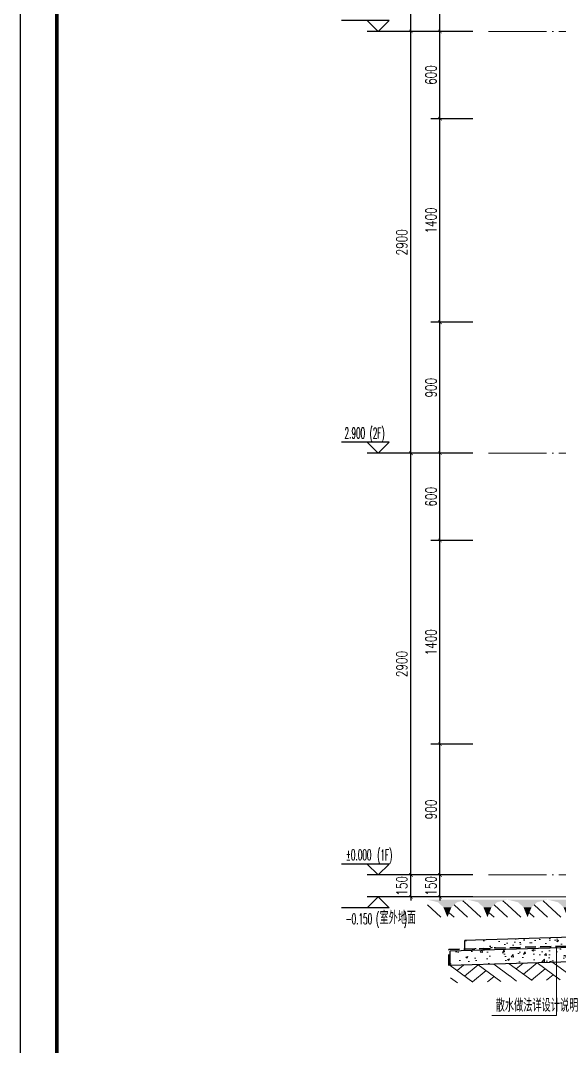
# Model space of a CAD drawing. Extents: x -1058961 to 23600, y -449123 to 2751847.
# Drawn here: x -15161 to -11455, y -34083 to -27028 of the extents above; entities that cross this region are included whole.
import ezdxf

# ---------------------------------------------------------------- set-up
doc = ezdxf.new("R2010")
doc.units = 0
doc.header["$LTSCALE"] = 1000
doc.linetypes.add('DASH', pattern=[0.35, 0.25, -0.1])
doc.linetypes.add('DOTE', pattern=[2.42, 2, -0.2, 0.02, -0.2])
doc.layers.get('0').update_dxf_attribs({"linetype": 'CONTINUOUS'})
doc.layers.get('DEFPOINTS').update_dxf_attribs({"linetype": 'CONTINUOUS'})
for name, color, linetype in [('COLUMN', 4, 'CONTINUOUS'), ('DIM_ELEV', 3, 'CONTINUOUS'), ('PUB_DIM', 3, 'CONTINUOUS'), ('PUB_TEXT', 2, 'CONTINUOUS'), ('yichutu', 7, 'CONTINUOUS')]:
    doc.layers.add(name, color=color, linetype=linetype)
for name, color, linetype, lineweight in [('DOTE', 19, 'DOTE', 9), ('图框', 9, 'CONTINUOUS', 18), ('平面-排水沟', 86, 'CONTINUOUS', 15), ('立面-中轮廓线', 30, 'CONTINUOUS', 35), ('粉刷', 251, 'CONTINUOUS', 9)]:
    doc.layers.add(name, color=color, linetype=linetype, lineweight=lineweight)
doc.styles.add('_TCH_DIM', font='SIMPLEX.shx', dxfattribs={"width": 0.7, "bigfont": 'GBCBIG.shx'})
doc.styles.add('_TCH_DIM_T3', font='SIMPLEX', dxfattribs={"width": 0.705882, "bigfont": 'GBCBIG'})
doc.styles.add('DIM_FONT_T3', font='SIMPLEX', dxfattribs={"width": 0.705882, "bigfont": 'GBCBIG'})
doc.dimstyles.new('_TCH_ARCH&&25', dxfattribs={"dimtxt": 74.375, "dimasz": 25, "dimexe": 62.5, "dimexo": 75, "dimgap": 25, "dimtad": 1, "dimdec": 0, "dimzin": 0, "dimdsep": 46, "dimtxsty": '_TCH_DIM_T3', "dimblk": 'ARCHTICK', "dimcen": 0.09, "dimclrt": 7, "dimazin": 0, "dimtfac": 1, "dimtdec": 0, "dimtix": 1, "dimtmove": 2, "dimatfit": 3, "dimldrblk": 'ARCHTICK', "dimfxl": 0, "dimtolj": 1, "dimtzin": 0, "dimarcsym": 0})
pattern_1 = [(50, (28072.99, 249033.25), (143.452037, -12.550427), [15, -165]), (355, (28072.99, 249033.25), (-27.750267, 150.438427), [12, -132]), (100.4514, (28084.94, 249032.2), (115.701876, 137.88791), [12.74804, -140.22842]), (46.1842, (28072.99, 249073.25), (213.44821, -33.1038), [22.5, -247.5]), (96.6356, (28090.77, 249070.5), (186.93254, 194.82357), [19.12206, -210.3426]), (351.1842, (28072.99, 249073.25), (186.93239, 194.82372), [18, -198]), (21, (28092.99, 249063.25), (119.38141, -80.52378), [15, -165]), (326, (28092.99, 249063.25), (48.663066, 145.03001), [12, -132]), (71.4514, (28102.93, 249056.54), (168.044526, 64.5061), [12.74804, -140.22842]), (37.5, (28072.986, 249033.25), (2.431971, 66.578771), [0, -130.4, 0, -134, 0, -132.5]), (7.5, (28072.986, 249033.25), (52.613907, 78.882342), [0, -76.4, 0, -127.4, 0, -50.5]), (327.5, (28028.386, 249033.25), (106.764487, -4.510974), [0, -50, 0, -156, 0, -207]), (317.5, (28008.39, 249033.25), (116.637234, 20.020996), [0, -65, 0, -103.6, 0, -147])]

# ---------------------------------------------------------------- blocks, each defined once
blk = doc.blocks.new('$LINEPAT$素土夯实')
at = {"color": 0}
for p, q in [((0, -210), (210, 0)), ((120, -300), (420, 0)), ((420, 0), (608, -188)), ((495, -300), (795, 0)), ((615, 0), (705, -90)), ((315, -105), (502, -293)), ((210, -210), (300, -300)), ((705, -300), (795, -210))]:
    blk.add_line(p, q, dxfattribs=at)
blk = doc.blocks.new('$LinePat$自然土壤')
at = {"color": 0}
for p, q in [((0, -90), (71, -19)), ((0, -300), (211, -89)), ((420, -300), (630, -90)), ((210, -300), (286, -224))]:
    blk.add_line(p, q, dxfattribs=at)
for points in [[(0, 0), (630, 0), (168, -45), (462, -45)], [(168, -45), (462, -45), (252, -132), (378, -132)], [(252, -132), (378, -132), (315, -300)]]:
    blk.add_solid(points, dxfattribs=at)
blk = doc.blocks.new('sanshui')
at = {"layer": '粉刷'}
h = blk.add_hatch(dxfattribs=at)
h.set_pattern_fill('混凝土', color=256, scale=20)
h.set_pattern_definition(pattern_1)
edge = h.paths.add_edge_path()
edge.add_line((346317.8, 427329.6), (346257.8, 427329.6))
edge.add_line((346257.8, 427329.6), (346257.8, 427160.3))
edge.add_arc((346157.8, 427160.3), 100, 271.71836, 360, ccw=False)
edge.add_line((346160.8, 427060.3), (345137.8, 427029.6))
edge.add_line((345137.8, 427029.6), (345137.8, 426969.6))
edge.add_line((345137.8, 426969.6), (346317.8, 427005))
edge.add_line((346317.8, 427005), (346317.8, 427329.6))
h = blk.add_hatch(dxfattribs=at)
h.set_pattern_fill('混凝土', color=256, scale=20)
h.set_pattern_definition(pattern_1)
h.paths.add_polyline_path([(346337.8, 426895.6), (346337.8, 426995.6), (345037.8, 426956.6), (345037.8, 426856.6)])
at = {"layer": 'COLUMN'}
for p, q in [((346257.8, 427329.6), (346317.8, 427329.6)), ((346257.8, 427160.3), (346257.8, 427329.6)), ((346317.8, 426995), (346317.8, 427329.6)), ((346160.8, 427060.3), (345137.8, 427029.6)), ((345137.8, 426959.6), (345137.8, 427029.6)), ((346338.1, 426995.6), (345037.8, 426956.6)), ((345037.8, 426856.6), (345037.8, 426956.6)), ((346338.1, 426895.6), (345037.8, 426856.6))]:
    blk.add_line(p, q, dxfattribs=at)
blk.add_arc((346157.8, 427160.3), 100, 271.71836, 0, dxfattribs=at)
at = {"layer": '立面-中轮廓线', "linetype": 'DASH', "ltscale": 0.3}
blk.add_lwpolyline([(345027.8, 426856.6), (345027.8, 426966.3), (346317.8, 427005)], dxfattribs=at)
at = {"layer": '粉刷'}
blk.add_line((344881.5, 427329.6), (346257.8, 427329.6), dxfattribs=at)
at = {"layer": '粉刷', "yscale": 0.4, "zscale": 0.4}
for name, p, xscale, rotation in [('$LinePat$自然土壤', (345156.8, 427309.6), -0.4369306507241237, 359.9999999999903), ('$LinePat$自然土壤', (345432, 427309.6), -0.4369306507241237, 359.9999999999903), ('$LinePat$自然土壤', (345707.3, 427309.6), -0.4369306507241237, 359.9999999999903), ('$LinePat$自然土壤', (345982.6, 427309.6), -0.4369306507241237, 359.9999999999903), ('$LinePat$自然土壤', (346257.8, 427309.6), -0.4369306507241237, 359.9999999999903), ('$LINEPAT$素土夯实', (345851.2, 426881), -0.5117605352322558, 1.718358001643932), ('$LINEPAT$素土夯实', (346257.8, 426893.2), -0.5117605352322558, 1.718358001643932), ('$LINEPAT$素土夯实', (345444.5, 426868.8), -0.5117605352322558, 1.718358001643932)]:
    blk.add_blockref(name, p, dxfattribs=dict(at, xscale=xscale, rotation=rotation))
blk = doc.blocks.new('GFDDDDRG')
at = {"layer": '图框'}
blk.add_lwpolyline([(923310, -107437), (923310, -159999), (893610, -159999), (893610, -107437)], close=True, dxfattribs=at)
blk.add_lwpolyline([(923310, -107437), (923310, -159999), (893610, -159999), (893610, -107437)], close=True, dxfattribs=at)
at = {"layer": '图框', "const_width": 50}
blk.add_lwpolyline([(894110, -159499), (922810, -159499), (922810, -108687), (894110, -108687)], close=True, dxfattribs=at)
blk = doc.blocks.new('yct-1051-594-26275-14850-25-1002.0')
at = {"layer": 'yichutu', "color": 7}
blk.add_lwpolyline([(0, 0), (0, 14850), (26275, 14850), (26275, 0)], close=True, dxfattribs=at)
blk = doc.blocks.new('_ArchTick')
at = {"color": 0, "linetype": 'ByBlock', "const_width": 0.15}
blk.add_lwpolyline([(-0.5, -0.5), (0.5, 0.5)], dxfattribs=at)
blk = doc.blocks.new('*D1984')
at = {"layer": 'DEFPOINTS', "color": 0}
for p in [(-12276.7, -32903.1), (-11976.7, -32903.1), (-11976.7, -33053.6)]:
    blk.add_point(p, dxfattribs=at)
at = {"layer": 'PUB_DIM', "color": 0, "lineweight": -2}
for p, q in [((-12051.7, -32903.1), (-12339.2, -32903.1)), ((-12276.7, -32903.1), (-12276.7, -32878.1)), ((-12276.7, -33053.6), (-12276.7, -32903.1)), ((-12051.7, -33053.6), (-12339.2, -33053.6)), ((-12276.7, -33053.6), (-12276.7, -33078.6))]:
    blk.add_line(p, q, dxfattribs=at)
at = {"layer": 'PUB_DIM', "color": 0, "lineweight": -2, "xscale": 25, "yscale": 25, "zscale": 25}
for p, rotation in [((-12276.7, -32903.1), 270), ((-12276.7, -33053.6), 90)]:
    blk.add_blockref('_ArchTick', p, dxfattribs=dict(at, rotation=rotation))
at = {"layer": 'PUB_DIM', "color": 7, "insert": (-12338.9, -32978.4), "char_height": 74.38, "attachment_point": 5, "rotation": 90, "style": '_TCH_DIM_T3'}
blk.add_mtext('\\A1;150', dxfattribs=at)
blk = doc.blocks.new('*D1985')
at = {"layer": 'DEFPOINTS', "color": 0}
for p in [(-12276.7, -32003.1), (-11976.7, -32003.1), (-11976.7, -32903.1)]:
    blk.add_point(p, dxfattribs=at)
at = {"layer": 'PUB_DIM', "color": 0, "lineweight": -2}
for p, q in [((-12051.7, -32003.1), (-12339.2, -32003.1)), ((-12276.7, -32903.1), (-12276.7, -32003.1)), ((-12051.7, -32903.1), (-12339.2, -32903.1))]:
    blk.add_line(p, q, dxfattribs=at)
at = {"layer": 'PUB_DIM', "color": 0, "lineweight": -2, "xscale": 25, "yscale": 25, "zscale": 25}
for p, rotation in [((-12276.7, -32003.1), 90), ((-12276.7, -32903.1), 270)]:
    blk.add_blockref('_ArchTick', p, dxfattribs=dict(at, rotation=rotation))
at = {"layer": 'PUB_DIM', "color": 7, "insert": (-12338.9, -32453.1), "char_height": 74.38, "attachment_point": 5, "rotation": 90, "style": '_TCH_DIM_T3'}
blk.add_mtext('\\A1;900', dxfattribs=at)
blk = doc.blocks.new('*D1986')
at = {"layer": 'DEFPOINTS', "color": 0}
for p in [(-12276.7, -30603.1), (-11976.7, -30603.1), (-11976.7, -32003.1)]:
    blk.add_point(p, dxfattribs=at)
at = {"layer": 'PUB_DIM', "color": 0, "lineweight": -2}
for p, q in [((-12051.7, -30603.1), (-12339.2, -30603.1)), ((-12276.7, -32003.1), (-12276.7, -30603.1)), ((-12051.7, -32003.1), (-12339.2, -32003.1))]:
    blk.add_line(p, q, dxfattribs=at)
at = {"layer": 'PUB_DIM', "color": 0, "lineweight": -2, "xscale": 25, "yscale": 25, "zscale": 25}
for p, rotation in [((-12276.7, -30603.1), 90), ((-12276.7, -32003.1), 270)]:
    blk.add_blockref('_ArchTick', p, dxfattribs=dict(at, rotation=rotation))
at = {"layer": 'PUB_DIM', "color": 7, "insert": (-12338.9, -31303.1), "char_height": 74.38, "attachment_point": 5, "rotation": 90, "style": '_TCH_DIM_T3'}
blk.add_mtext('\\A1;1400', dxfattribs=at)
blk = doc.blocks.new('*D1987')
at = {"layer": 'DEFPOINTS', "color": 0}
for p in [(-12276.7, -30003.1), (-11976.7, -30003.1), (-11976.7, -30603.1)]:
    blk.add_point(p, dxfattribs=at)
at = {"layer": 'PUB_DIM', "color": 0, "lineweight": -2}
for p, q in [((-12051.7, -30003.1), (-12339.2, -30003.1)), ((-12276.7, -30603.1), (-12276.7, -30003.1)), ((-12051.7, -30603.1), (-12339.2, -30603.1))]:
    blk.add_line(p, q, dxfattribs=at)
at = {"layer": 'PUB_DIM', "color": 0, "lineweight": -2, "xscale": 25, "yscale": 25, "zscale": 25}
for p, rotation in [((-12276.7, -30003.1), 90), ((-12276.7, -30603.1), 270)]:
    blk.add_blockref('_ArchTick', p, dxfattribs=dict(at, rotation=rotation))
at = {"layer": 'PUB_DIM', "color": 7, "insert": (-12338.9, -30303.1), "char_height": 74.38, "attachment_point": 5, "rotation": 90, "style": '_TCH_DIM_T3'}
blk.add_mtext('\\A1;600', dxfattribs=at)
blk = doc.blocks.new('*D1988')
at = {"layer": 'DEFPOINTS', "color": 0}
for p in [(-12276.7, -29103.1), (-11976.7, -29103.1), (-11976.7, -30003.1)]:
    blk.add_point(p, dxfattribs=at)
at = {"layer": 'PUB_DIM', "color": 0, "lineweight": -2}
for p, q in [((-12051.7, -29103.1), (-12339.2, -29103.1)), ((-12276.7, -30003.1), (-12276.7, -29103.1)), ((-12051.7, -30003.1), (-12339.2, -30003.1))]:
    blk.add_line(p, q, dxfattribs=at)
at = {"layer": 'PUB_DIM', "color": 0, "lineweight": -2, "xscale": 25, "yscale": 25, "zscale": 25}
for p, rotation in [((-12276.7, -29103.1), 90), ((-12276.7, -30003.1), 270)]:
    blk.add_blockref('_ArchTick', p, dxfattribs=dict(at, rotation=rotation))
at = {"layer": 'PUB_DIM', "color": 7, "insert": (-12338.9, -29553.1), "char_height": 74.38, "attachment_point": 5, "rotation": 90, "style": '_TCH_DIM_T3'}
blk.add_mtext('\\A1;900', dxfattribs=at)
blk = doc.blocks.new('*D1989')
at = {"layer": 'DEFPOINTS', "color": 0}
for p in [(-12276.7, -27703.1), (-11976.7, -27703.1), (-11976.7, -29103.1)]:
    blk.add_point(p, dxfattribs=at)
at = {"layer": 'PUB_DIM', "color": 0, "lineweight": -2}
for p, q in [((-12051.7, -27703.1), (-12339.2, -27703.1)), ((-12276.7, -29103.1), (-12276.7, -27703.1)), ((-12051.7, -29103.1), (-12339.2, -29103.1))]:
    blk.add_line(p, q, dxfattribs=at)
at = {"layer": 'PUB_DIM', "color": 0, "lineweight": -2, "xscale": 25, "yscale": 25, "zscale": 25}
for p, rotation in [((-12276.7, -27703.1), 90), ((-12276.7, -29103.1), 270)]:
    blk.add_blockref('_ArchTick', p, dxfattribs=dict(at, rotation=rotation))
at = {"layer": 'PUB_DIM', "color": 7, "insert": (-12338.9, -28403.1), "char_height": 74.38, "attachment_point": 5, "rotation": 90, "style": '_TCH_DIM_T3'}
blk.add_mtext('\\A1;1400', dxfattribs=at)
blk = doc.blocks.new('*D1990')
at = {"layer": 'DEFPOINTS', "color": 0}
for p in [(-12276.7, -27103.1), (-11976.7, -27103.1), (-11976.7, -27703.1)]:
    blk.add_point(p, dxfattribs=at)
at = {"layer": 'PUB_DIM', "color": 0, "lineweight": -2}
for p, q in [((-12051.7, -27103.1), (-12339.2, -27103.1)), ((-12276.7, -27703.1), (-12276.7, -27103.1)), ((-12051.7, -27703.1), (-12339.2, -27703.1))]:
    blk.add_line(p, q, dxfattribs=at)
at = {"layer": 'PUB_DIM', "color": 0, "lineweight": -2, "xscale": 25, "yscale": 25, "zscale": 25}
for p, rotation in [((-12276.7, -27103.1), 90), ((-12276.7, -27703.1), 270)]:
    blk.add_blockref('_ArchTick', p, dxfattribs=dict(at, rotation=rotation))
at = {"layer": 'PUB_DIM', "color": 7, "insert": (-12338.9, -27403.1), "char_height": 74.38, "attachment_point": 5, "rotation": 90, "style": '_TCH_DIM_T3'}
blk.add_mtext('\\A1;600', dxfattribs=at)
blk = doc.blocks.new('*D1991')
at = {"layer": 'DEFPOINTS', "color": 0}
for p in [(-12276.7, -26203.1), (-11976.7, -26203.1), (-11976.7, -27103.1)]:
    blk.add_point(p, dxfattribs=at)
at = {"layer": 'PUB_DIM', "color": 0, "lineweight": -2}
for p, q in [((-12051.7, -26203.1), (-12339.2, -26203.1)), ((-12276.7, -27103.1), (-12276.7, -26203.1)), ((-12051.7, -27103.1), (-12339.2, -27103.1))]:
    blk.add_line(p, q, dxfattribs=at)
at = {"layer": 'PUB_DIM', "color": 0, "lineweight": -2, "xscale": 25, "yscale": 25, "zscale": 25}
for p, rotation in [((-12276.7, -26203.1), 90), ((-12276.7, -27103.1), 270)]:
    blk.add_blockref('_ArchTick', p, dxfattribs=dict(at, rotation=rotation))
at = {"layer": 'PUB_DIM', "color": 7, "insert": (-12338.9, -26653.1), "char_height": 74.38, "attachment_point": 5, "rotation": 90, "style": '_TCH_DIM_T3'}
blk.add_mtext('\\A1;900', dxfattribs=at)
blk = doc.blocks.new('*D2004')
at = {"layer": 'DEFPOINTS', "color": 0}
for p in [(-12476.7, -32903.1), (-11976.7, -32903.1), (-11976.7, -33053.6)]:
    blk.add_point(p, dxfattribs=at)
at = {"layer": 'PUB_DIM', "color": 0, "lineweight": -2}
for p, q in [((-12051.7, -32903.1), (-12539.2, -32903.1)), ((-12476.7, -32903.1), (-12476.7, -32878.1)), ((-12476.7, -33053.6), (-12476.7, -32903.1)), ((-12051.7, -33053.6), (-12539.2, -33053.6)), ((-12476.7, -33053.6), (-12476.7, -33078.6))]:
    blk.add_line(p, q, dxfattribs=at)
at = {"layer": 'PUB_DIM', "color": 0, "lineweight": -2, "xscale": 25, "yscale": 25, "zscale": 25}
for p, rotation in [((-12476.7, -32903.1), 270), ((-12476.7, -33053.6), 90)]:
    blk.add_blockref('_ArchTick', p, dxfattribs=dict(at, rotation=rotation))
at = {"layer": 'PUB_DIM', "color": 7, "insert": (-12538.9, -32978.4), "char_height": 74.38, "attachment_point": 5, "rotation": 90, "style": '_TCH_DIM_T3'}
blk.add_mtext('\\A1;150', dxfattribs=at)
blk = doc.blocks.new('*D2005')
at = {"layer": 'DEFPOINTS', "color": 0}
for p in [(-12476.7, -30003.1), (-11976.7, -30003.1), (-11976.7, -32903.1)]:
    blk.add_point(p, dxfattribs=at)
at = {"layer": 'PUB_DIM', "color": 0, "lineweight": -2}
for p, q in [((-12051.7, -30003.1), (-12539.2, -30003.1)), ((-12476.7, -32903.1), (-12476.7, -30003.1)), ((-12051.7, -32903.1), (-12539.2, -32903.1))]:
    blk.add_line(p, q, dxfattribs=at)
at = {"layer": 'PUB_DIM', "color": 0, "lineweight": -2, "xscale": 25, "yscale": 25, "zscale": 25}
for p, rotation in [((-12476.7, -30003.1), 90), ((-12476.7, -32903.1), 270)]:
    blk.add_blockref('_ArchTick', p, dxfattribs=dict(at, rotation=rotation))
at = {"layer": 'PUB_DIM', "color": 7, "insert": (-12538.9, -31453.1), "char_height": 74.38, "attachment_point": 5, "rotation": 90, "style": '_TCH_DIM_T3'}
blk.add_mtext('\\A1;2900', dxfattribs=at)
blk = doc.blocks.new('*D2006')
at = {"layer": 'DEFPOINTS', "color": 0}
for p in [(-12476.7, -27103.1), (-11976.7, -27103.1), (-11976.7, -30003.1)]:
    blk.add_point(p, dxfattribs=at)
at = {"layer": 'PUB_DIM', "color": 0, "lineweight": -2}
for p, q in [((-12051.7, -27103.1), (-12539.2, -27103.1)), ((-12476.7, -30003.1), (-12476.7, -27103.1)), ((-12051.7, -30003.1), (-12539.2, -30003.1))]:
    blk.add_line(p, q, dxfattribs=at)
at = {"layer": 'PUB_DIM', "color": 0, "lineweight": -2, "xscale": 25, "yscale": 25, "zscale": 25}
for p, rotation in [((-12476.7, -27103.1), 90), ((-12476.7, -30003.1), 270)]:
    blk.add_blockref('_ArchTick', p, dxfattribs=dict(at, rotation=rotation))
at = {"layer": 'PUB_DIM', "color": 7, "insert": (-12538.9, -28553.1), "char_height": 74.38, "attachment_point": 5, "rotation": 90, "style": '_TCH_DIM_T3'}
blk.add_mtext('\\A1;2900', dxfattribs=at)
blk = doc.blocks.new('*D2007')
at = {"layer": 'DEFPOINTS', "color": 0}
for p in [(-12476.7, -24203.1), (-11976.7, -24203.1), (-11976.7, -27103.1)]:
    blk.add_point(p, dxfattribs=at)
at = {"layer": 'PUB_DIM', "color": 0, "lineweight": -2}
for p, q in [((-12051.7, -24203.1), (-12539.2, -24203.1)), ((-12476.7, -27103.1), (-12476.7, -24203.1)), ((-12051.7, -27103.1), (-12539.2, -27103.1))]:
    blk.add_line(p, q, dxfattribs=at)
at = {"layer": 'PUB_DIM', "color": 0, "lineweight": -2, "xscale": 25, "yscale": 25, "zscale": 25}
for p, rotation in [((-12476.7, -24203.1), 90), ((-12476.7, -27103.1), 270)]:
    blk.add_blockref('_ArchTick', p, dxfattribs=dict(at, rotation=rotation))
at = {"layer": 'PUB_DIM', "color": 7, "insert": (-12538.9, -25653.1), "char_height": 74.38, "attachment_point": 5, "rotation": 90, "style": '_TCH_DIM_T3'}
blk.add_mtext('\\A1;2900', dxfattribs=at)

msp = doc.modelspace()

# ---------------------------------------------------------------- linework, layer by layer
at = {"layer": 'DIM_ELEV'}
for p, q in [((-12626.73, -27028.12), (-12954.73, -27028.12)), ((-12701.73, -27103.12), (-12776.73, -27028.12)), ((-12701.73, -27103.12), (-12626.73, -27028.12)), ((-12276.73, -27103.12), (-12776.73, -27103.12)), ((-12626.73, -32828.12), (-12954.73, -32828.12)), ((-12701.73, -32903.12), (-12776.73, -32828.12)), ((-12701.73, -32903.12), (-12626.73, -32828.12)), ((-12276.73, -32903.12), (-12776.73, -32903.12)), ((-12701.73, -33053.59), (-12776.73, -33128.59)), ((-12276.73, -33053.59), (-12776.73, -33053.59)), ((-12701.73, -33053.59), (-12626.73, -33128.59)), ((-12626.73, -33128.59), (-12954.73, -33128.59))]:
    msp.add_line(p, q, dxfattribs=at)
at = {"layer": 'DIM_ELEV', "color": 1}
for p, q in [((-12626.73, -29928.12), (-12954.73, -29928.12)), ((-12701.73, -30003.12), (-12776.73, -29928.12)), ((-12701.73, -30003.12), (-12626.73, -29928.12)), ((-12276.73, -30003.12), (-12776.73, -30003.12))]:
    msp.add_line(p, q, dxfattribs=at)
at = {"layer": 'DOTE', "color": 1, "linetype": 'DOTE', "ltscale": 0.2}
for p, q in [((-9608.01, -27103.12), (-11976.73, -27103.12)), ((-9608.01, -30003.12), (-11976.73, -30003.12)), ((-9608.01, -32903.12), (-11976.73, -32903.12))]:
    msp.add_line(p, q, dxfattribs=at)
at = {"layer": '平面-排水沟'}
for p, q in [((-11475.55, -33402.71), (-11475.55, -33870.56)), ((-11475.55, -33870.56), (-11919.68, -33870.56))]:
    msp.add_line(p, q, dxfattribs=at)
at = {"layer": '平面-排水沟', "const_width": 6.67}
msp.add_lwpolyline([(-11475.55, -33399.38, 1), (-11475.55, -33406.05, 1)], format="xyb", close=True, dxfattribs=at)

# ---------------------------------------------------------------- block references
at = {"xscale": 0.5, "yscale": 0.5, "zscale": 0.5}
msp.add_blockref('GFDDDDRG', (-461965.48, 41823.38), dxfattribs=at)
msp.add_blockref('sanshui', (-357244.66, -460382.75))
at = {"layer": 'yichutu', "rotation": 270}
msp.add_blockref('yct-1051-594-26275-14850-25-1002.0', (-15160.59, -11895.1), dxfattribs=at)

# ---------------------------------------------------------------- texts
at = {"layer": 'PUB_TEXT', "color": 1, "style": '_TCH_DIM', "width": 0.494118}
for s, p in [('2.900', (-12932.83, -29901.87)), ('(2F)', (-12760.68, -29903.1))]:
    msp.add_text(s, height=74.375, dxfattribs=at).set_placement(p)
at = {"layer": 'PUB_TEXT'}
for s, height, style, width, p in [('%%P0.000', 74.375, '_TCH_DIM', 0.494118, (-12923.73, -32801.87)), ('(1F)', 74.375, '_TCH_DIM', 0.494118, (-12708.35, -32803.1)), ('(', 74.38, '_TCH_DIM', 0.494118, (-12716.4, -33241.12)), ('室外地面', 89.362, '_TCH_DIM', 0.7, (-12691.9, -33241.12)), (')', 74.38, '_TCH_DIM', 0.494118, (-12525.1, -33241.12)), ('-0.150', 74.375, '_TCH_DIM', 0.494118, (-12925.13, -33242.34)), ('散水做法详设计说明', 89.362, 'DIM_FONT_T3', 0.705882, (-11893.43, -33844.31))]:
    msp.add_text(s, height=height, dxfattribs=dict(at, style=style, width=width)).set_placement(p)

# ---------------------------------------------------------------- dimensions: what is measured, and where the dimension line sits
at = {"layer": 'PUB_DIM'}
for p1, p2, distance, picture, middle in [((-11976.73, -27103.12), (-11976.73, -24203.12), 500, '*D2007', (-12538.92, -25653.12)), ((-11976.73, -27103.12), (-11976.73, -26203.12), 300, '*D1991', (-12338.92, -26653.12)), ((-11976.73, -30003.12), (-11976.73, -27103.12), 500, '*D2006', (-12538.92, -28553.12)), ((-11976.73, -27703.12), (-11976.73, -27103.12), 300, '*D1990', (-12338.92, -27403.12)), ((-11976.73, -29103.12), (-11976.73, -27703.12), 300, '*D1989', (-12338.92, -28403.12)), ((-11976.73, -30003.12), (-11976.73, -29103.12), 300, '*D1988', (-12338.92, -29553.12)), ((-11976.73, -32903.12), (-11976.73, -30003.12), 500, '*D2005', (-12538.92, -31453.12)), ((-11976.73, -30603.12), (-11976.73, -30003.12), 300, '*D1987', (-12338.92, -30303.12)), ((-11976.73, -32003.12), (-11976.73, -30603.12), 300, '*D1986', (-12338.92, -31303.12)), ((-11976.73, -32903.12), (-11976.73, -32003.12), 300, '*D1985', (-12338.92, -32453.12)), ((-11976.73, -33053.59), (-11976.73, -32903.12), 500, '*D2004', (-12538.92, -32978.36)), ((-11976.73, -33053.59), (-11976.73, -32903.12), 300, '*D1984', (-12338.92, -32978.36))]:
    dim = msp.add_aligned_dim(p1=p1, p2=p2, distance=distance, dimstyle='_TCH_ARCH&&25', dxfattribs=at)
    dim.commit()
    dim.dimension.update_dxf_attribs({"geometry": picture, "text_midpoint": middle})

doc.saveas('drawing.dxf')
